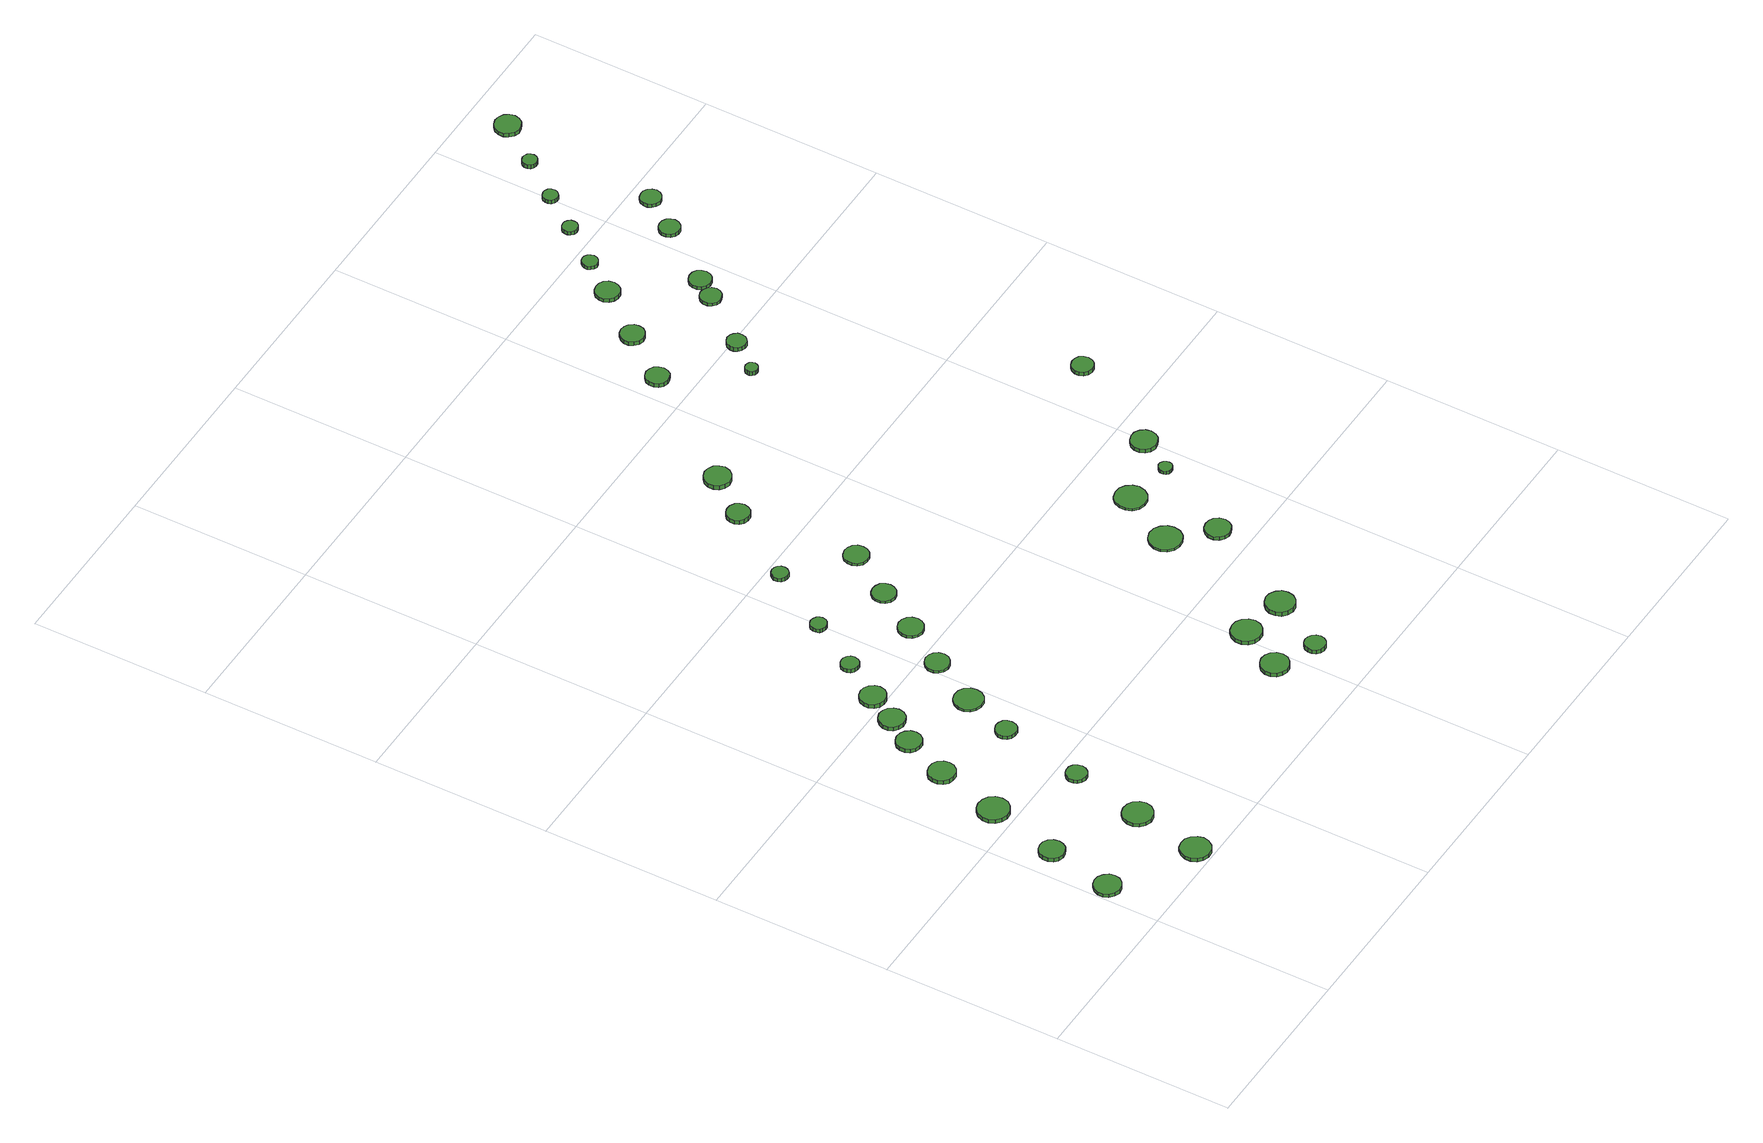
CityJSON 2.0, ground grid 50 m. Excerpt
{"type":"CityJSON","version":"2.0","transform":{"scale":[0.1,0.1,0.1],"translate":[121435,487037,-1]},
"CityObjects":{
"tree1":{"type":"SolitaryVegetationObject","attributes":{"function":"something"},"geometry":[{"type":"MultiSurface","lod":"1","boundaries":[[[0,1,2,3,4,5,6,7,8,9,10,11,12,13,14]],[[15,16,17,18,19,20,21,22,23,24,25,26,27,28,29]],[[0,29,28,1]],[[1,28,27,2]],[[2,27,26,3]],[[3,26,25,4]],[[4,25,24,5]],[[5,24,23,6]],[[6,23,22,7]],[[7,22,21,8]],[[8,21,20,9]],[[9,20,19,10]],[[10,19,18,11]],[[11,18,17,12]],[[12,17,16,13]],[[13,16,15,14]],[[14,15,29,0]]]}]},
"tree2":{"type":"SolitaryVegetationObject","attributes":{"function":"something"},"geometry":[{"type":"MultiSurface","lod":"1","boundaries":[[[30,31,32,33,34,35,36,37,38,39,40,41,42,43,44]],[[45,46,47,48,49,50,51,52,53,54,55,56,57,58,59]],[[30,59,58,31]],[[31,58,57,32]],[[32,57,56,33]],[[33,56,55,34]],[[34,55,54,35]],[[35,54,53,36]],[[36,53,52,37]],[[37,52,51,38]],[[38,51,50,39]],[[39,50,49,40]],[[40,49,48,41]],[[41,48,47,42]],[[42,47,46,43]],[[43,46,45,44]],[[44,45,59,30]]]}]},
"tree3":{"type":"SolitaryVegetationObject","attributes":{"function":"something"},"geometry":[{"type":"MultiSurface","lod":"1","boundaries":[[[60,61,62,63,64,65,66,67,68,69,70,71,72,73,74]],[[75,76,77,78,79,80,81,82,83,84,85,86,87,88,89]],[[60,89,88,61]],[[61,88,87,62]],[[62,87,86,63]],[[63,86,85,64]],[[64,85,84,65]],[[65,84,83,66]],[[66,83,82,67]],[[67,82,81,68]],[[68,81,80,69]],[[69,80,79,70]],[[70,79,78,71]],[[71,78,77,72]],[[72,77,76,73]],[[73,76,75,74]],[[74,75,89,60]]]}]},
"tree4":{"type":"SolitaryVegetationObject","attributes":{"function":"something"},"geometry":[{"type":"MultiSurface","lod":"1","boundaries":[[[90,91,92,93,94,95,96,97,98,99,100,101,102,103,104]],[[105,106,107,108,109,110,111,112,113,114,115,116,117,118,119]],[[90,119,118,91]],[[91,118,117,92]],[[92,117,116,93]],[[93,116,115,94]],[[94,115,114,95]],[[95,114,113,96]],[[96,113,112,97]],[[97,112,111,98]],[[98,111,110,99]],[[99,110,109,100]],[[100,109,108,101]],[[101,108,107,102]],[[102,107,106,103]],[[103,106,105,104]],[[104,105,119,90]]]}]},
"tree5":{"type":"SolitaryVegetationObject","attributes":{"function":"something"},"geometry":[{"type":"MultiSurface","lod":"1","boundaries":[[[120,121,122,123,124,125,126,127,128,129,130,131,132,133,134]],[[135,136,137,138,139,140,141,142,143,144,145,146,147,148,149]],[[120,149,148,121]],[[121,148,147,122]],[[122,147,146,123]],[[123,146,145,124]],[[124,145,144,125]],[[125,144,143,126]],[[126,143,142,127]],[[127,142,141,128]],[[128,141,140,129]],[[129,140,139,130]],[[130,139,138,131]],[[131,138,137,132]],[[132,137,136,133]],[[133,136,135,134]],[[134,135,149,120]]]}]},
"tree6":{"type":"SolitaryVegetationObject","attributes":{"function":"something"},"geometry":[{"type":"MultiSurface","lod":"1","boundaries":[[[150,151,152,153,154,155,156,157,158,159,160,161,162,163,164]],[[165,166,167,168,169,170,171,172,173,174,175,176,177,178,179]],[[150,179,178,151]],[[151,178,177,152]],[[152,177,176,153]],[[153,176,175,154]],[[154,175,174,155]],[[155,174,173,156]],[[156,173,172,157]],[[157,172,171,158]],[[158,171,170,159]],[[159,170,169,160]],[[160,169,168,161]],[[161,168,167,162]],[[162,167,166,163]],[[163,166,165,164]],[[164,165,179,150]]]}]},
"tree7":{"type":"SolitaryVegetationObject","attributes":{"function":"something"},"geometry":[{"type":"MultiSurface","lod":"1","boundaries":[[[180,181,182,183,184,185,186,187,188,189,190,191,192,193,194]],[[195,196,197,198,199,200,201,202,203,204,205,206,207,208,209]],[[180,209,208,181]],[[181,208,207,182]],[[182,207,206,183]],[[183,206,205,184]],[[184,205,204,185]],[[185,204,203,186]],[[186,203,202,187]],[[187,202,201,188]],[[188,201,200,189]],[[189,200,199,190]],[[190,199,198,191]],[[191,198,197,192]],[[192,197,196,193]],[[193,196,195,194]],[[194,195,209,180]]]}]},
"tree8":{"type":"SolitaryVegetationObject","attributes":{"function":"something"},"geometry":[{"type":"MultiSurface","lod":"1","boundaries":[[[210,211,212,213,214,215,216,217,218,219,220,221,222,223,224]],[[225,226,227,228,229,230,231,232,233,234,235,236,237,238,239]],[[210,239,238,211]],[[211,238,237,212]],[[212,237,236,213]],[[213,236,235,214]],[[214,235,234,215]],[[215,234,233,216]],[[216,233,232,217]],[[217,232,231,218]],[[218,231,230,219]],[[219,230,229,220]],[[220,229,228,221]],[[221,228,227,222]],[[222,227,226,223]],[[223,226,225,224]],[[224,225,239,210]]]}]},
"tree9":{"type":"SolitaryVegetationObject","attributes":{"function":"something"},"geometry":[{"type":"MultiSurface","lod":"1","boundaries":[[[240,241,242,243,244,245,246,247,248,249,250,251,252,253,254]],[[255,256,257,258,259,260,261,262,263,264,265,266,267,268,269]],[[240,269,268,241]],[[241,268,267,242]],[[242,267,266,243]],[[243,266,265,244]],[[244,265,264,245]],[[245,264,263,246]],[[246,263,262,247]],[[247,262,261,248]],[[248,261,260,249]],[[249,260,259,250]],[[250,259,258,251]],[[251,258,257,252]],[[252,257,256,253]],[[253,256,255,254]],[[254,255,269,240]]]}]},
"tree10":{"type":"SolitaryVegetationObject","attributes":{"function":"something"},"geometry":[{"type":"MultiSurface","lod":"1","boundaries":[[[270,271,272,273,274,275,276,277,278,279,280,281,282,283,284]],[[285,286,287,288,289,290,291,292,293,294,295,296,297,298,299]],[[270,299,298,271]],[[271,298,297,272]],[[272,297,296,273]],[[273,296,295,274]],[[274,295,294,275]],[[275,294,293,276]],[[276,293,292,277]],[[277,292,291,278]],[[278,291,290,279]],[[279,290,289,280]],[[280,289,288,281]],[[281,288,287,282]],[[282,287,286,283]],[[283,286,285,284]],[[284,285,299,270]]]}]},
"tree11":{"type":"SolitaryVegetationObject","attributes":{"function":"something"},"geometry":[{"type":"MultiSurface","lod":"1","boundaries":[[[300,301,302,303,304,305,306,307,308,309,310,311,312,313,314]],[[315,316,317,318,319,320,321,322,323,324,325,326,327,328,329]],[[300,329,328,301]],[[301,328,327,302]],[[302,327,326,303]],[[303,326,325,304]],[[304,325,324,305]],[[305,324,323,306]],[[306,323,322,307]],[[307,322,321,308]],[[308,321,320,309]],[[309,320,319,310]],[[310,319,318,311]],[[311,318,317,312]],[[312,317,316,313]],[[313,316,315,314]],[[314,315,329,300]]]}]},
"tree12":{"type":"SolitaryVegetationObject","attributes":{"function":"something"},"geometry":[{"type":"MultiSurface","lod":"1","boundaries":[[[330,331,332,333,334,335,336,337,338,339,340,341,342,343,344]],[[345,346,347,348,349,350,351,352,353,354,355,356,357,358,359]],[[330,359,358,331]],[[331,358,357,332]],[[332,357,356,333]],[[333,356,355,334]],[[334,355,354,335]],[[335,354,353,336]],[[336,353,352,337]],[[337,352,351,338]],[[338,351,350,339]],[[339,350,349,340]],[[340,349,348,341]],[[341,348,347,342]],[[342,347,346,343]],[[343,346,345,344]],[[344,345,359,330]]]}]},
"tree13":{"type":"SolitaryVegetationObject","attributes":{"function":"something"},"geometry":[{"type":"MultiSurface","lod":"1","boundaries":[[[360,361,362,363,364,365,366,367,368,369,370,371,372,373,374]],[[375,376,377,378,379,380,381,382,383,384,385,386,387,388,389]],[[360,389,388,361]],[[361,388,387,362]],[[362,387,386,363]],[[363,386,385,364]],[[364,385,384,365]],[[365,384,383,366]],[[366,383,382,367]],[[367,382,381,368]],[[368,381,380,369]],[[369,380,379,370]],[[370,379,378,371]],[[371,378,377,372]],[[372,377,376,373]],[[373,376,375,374]],[[374,375,389,360]]]}]},
"tree14":{"type":"SolitaryVegetationObject","attributes":{"function":"something"},"geometry":[{"type":"MultiSurface","lod":"1","boundaries":[[[390,391,392,393,394,395,396,397,398,399,400,401,402,403,404]],[[405,406,407,408,409,410,411,412,413,414,415,416,417,418,419]],[[390,419,418,391]],[[391,418,417,392]],[[392,417,416,393]],[[393,416,415,394]],[[394,415,414,395]],[[395,414,413,396]],[[396,413,412,397]],[[397,412,411,398]],[[398,411,410,399]],[[399,410,409,400]],[[400,409,408,401]],[[401,408,407,402]],[[402,407,406,403]],[[403,406,405,404]],[[404,405,419,390]]]}]},
"tree15":{"type":"SolitaryVegetationObject","attributes":{"function":"something"},"geometry":[{"type":"MultiSurface","lod":"1","boundaries":[[[420,421,422,423,424,425,426,427,428,429,430,431,432,433,434]],[[435,436,437,438,439,440,441,442,443,444,445,446,447,448,449]],[[420,449,448,421]],[[421,448,447,422]],[[422,447,446,423]],[[423,446,445,424]],[[424,445,444,425]],[[425,444,443,426]],[[426,443,442,427]],[[427,442,441,428]],[[428,441,440,429]],[[429,440,439,430]],[[430,439,438,431]],[[431,438,437,432]],[[432,437,436,433]],[[433,436,435,434]],[[434,435,449,420]]]}]},
"tree16":{"type":"SolitaryVegetationObject","attributes":{"function":"something"},"geometry":[{"type":"MultiSurface","lod":"1","boundaries":[[[450,451,452,453,454,455,456,457,458,459,460,461,462,463,464]],[[465,466,467,468,469,470,471,472,473,474,475,476,477,478,479]],[[450,479,478,451]],[[451,478,477,452]],[[452,477,476,453]],[[453,476,475,454]],[[454,475,474,455]],[[455,474,473,456]],[[456,473,472,457]],[[457,472,471,458]],[[458,471,470,459]],[[459,470,469,460]],[[460,469,468,461]],[[461,468,467,462]],[[462,467,466,463]],[[463,466,465,464]],[[464,465,479,450]]]}]},
"tree17":{"type":"SolitaryVegetationObject","attributes":{"function":"something"},"geometry":[{"type":"MultiSurface","lod":"1","boundaries":[[[480,481,482,483,484,485,486,487,488,489,490,491,492,493,494]],[[495,496,497,498,499,500,501,502,503,504,505,506,507,508,509]],[[480,509,508,481]],[[481,508,507,482]],[[482,507,506,483]],[[483,506,505,484]],[[484,505,504,485]],[[485,504,503,486]],[[486,503,502,487]],[[487,502,501,488]],[[488,501,500,489]],[[489,500,499,490]],[[490,499,498,491]],[[491,498,497,492]],[[492,497,496,493]],[[493,496,495,494]],[[494,495,509,480]]]}]},
"tree18":{"type":"SolitaryVegetationObject","attributes":{"function":"something"},"geometry":[{"type":"MultiSurface","lod":"1","boundaries":[[[510,511,512,513,514,515,516,517,518,519,520,521,522,523,524]],[[525,526,527,528,529,530,531,532,533,534,535,536,537,538,539]],[[510,539,538,511]],[[511,538,537,512]],[[512,537,536,513]],[[513,536,535,514]],[[514,535,534,515]],[[515,534,533,516]],[[516,533,532,517]],[[517,532,531,518]],[[518,531,530,519]],[[519,530,529,520]],[[520,529,528,521]],[[521,528,527,522]],[[522,527,526,523]],[[523,526,525,524]],[[524,525,539,510]]]}]},
"tree19":{"type":"SolitaryVegetationObject","attributes":{"function":"something"},"geometry":[{"type":"MultiSurface","lod":"1","boundaries":[[[540,541,542,543,544,545,546,547,548,549,550,551,552,553,554]],[[555,556,557,558,559,560,561,562,563,564,565,566,567,568,569]],[[540,569,568,541]],[[541,568,567,542]],[[542,567,566,543]],[[543,566,565,544]],[[544,565,564,545]],[[545,564,563,546]],[[546,563,562,547]],[[547,562,561,548]],[[548,561,560,549]],[[549,560,559,550]],[[550,559,558,551]],[[551,558,557,552]],[[552,557,556,553]],[[553,556,555,554]],[[554,555,569,540]]]}]},
"tree20":{"type":"SolitaryVegetationObject","attributes":{"function":"something"},"geometry":[{"type":"MultiSurface","lod":"1","boundaries":[[[570,571,572,573,574,575,576,577,578,579,580,581,582,583,584]],[[585,586,587,588,589,590,591,592,593,594,595,596,597,598,599]],[[570,599,598,571]],[[571,598,597,572]],[[572,597,596,573]],[[573,596,595,574]],[[574,595,594,575]],[[575,594,593,576]],[[576,593,592,577]],[[577,592,591,578]],[[578,591,590,579]],[[579,590,589,580]],[[580,589,588,581]],[[581,588,587,582]],[[582,587,586,583]],[[583,586,585,584]],[[584,585,599,570]]]}]},
"tree21":{"type":"SolitaryVegetationObject","attributes":{"function":"something"},"geometry":[{"type":"MultiSurface","lod":"1","boundaries":[[[600,601,602,603,604,605,606,607,608,609,610,611,612,613,614]],[[615,616,617,618,619,620,621,622,623,624,625,626,627,628,629]],[[600,629,628,601]],[[601,628,627,602]],[[602,627,626,603]],[[603,626,625,604]],[[604,625,624,605]],[[605,624,623,606]],[[606,623,622,607]],[[607,622,621,608]],[[608,621,620,609]],[[609,620,619,610]],[[610,619,618,611]],[[611,618,617,612]],[[612,617,616,613]],[[613,616,615,614]],[[614,615,629,600]]]}]},
"tree22":{"type":"SolitaryVegetationObject","attributes":{"function":"something"},"geometry":[{"type":"MultiSurface","lod":"1","boundaries":[[[630,631,632,633,634,635,636,637,638,639,640,641,642,643,644]],[[645,646,647,648,649,650,651,652,653,654,655,656,657,658,659]],[[630,659,658,631]],[[631,658,657,632]],[[632,657,656,633]],[[633,656,655,634]],[[634,655,654,635]],[[635,654,653,636]],[[636,653,652,637]],[[637,652,651,638]],[[638,651,650,639]],[[639,650,649,640]],[[640,649,648,641]],[[641,648,647,642]],[[642,647,646,643]],[[643,646,645,644]],[[644,645,659,630]]]}]},
"tree23":{"type":"SolitaryVegetationObject","attributes":{"function":"something"},"geometry":[{"type":"MultiSurface","lod":"1","boundaries":[[[660,661,662,663,664,665,666,667,668,669,670,671,672,673,674]],[[675,676,677,678,679,680,681,682,683,684,685,686,687,688,689]],[[660,689,688,661]],[[661,688,687,662]],[[662,687,686,663]],[[663,686,685,664]],[[664,685,684,665]],[[665,684,683,666]],[[666,683,682,667]],[[667,682,681,668]],[[668,681,680,669]],[[669,680,679,670]],[[670,679,678,671]],[[671,678,677,672]],[[672,677,676,673]],[[673,676,675,674]],[[674,675,689,660]]]}]},
"tree24":{"type":"SolitaryVegetationObject","attributes":{"function":"something"},"geometry":[{"type":"MultiSurface","lod":"1","boundaries":[[[690,691,692,693,694,695,696,697,698,699,700,701,702,703,704]],[[705,706,707,708,709,710,711,712,713,714,715,716,717,718,719]],[[690,719,718,691]],[[691,718,717,692]],[[692,717,716,693]],[[693,716,715,694]],[[694,715,714,695]],[[695,714,713,696]],[[696,713,712,697]],[[697,712,711,698]],[[698,711,710,699]],[[699,710,709,700]],[[700,709,708,701]],[[701,708,707,702]],[[702,707,706,703]],[[703,706,705,704]],[[704,705,719,690]]]}]},
"tree25":{"type":"SolitaryVegetationObject","attributes":{"function":"something"},"geometry":[{"type":"MultiSurface","lod":"1","boundaries":[[[720,721,722,723,724,725,726,727,728,729,730,731,732,733,734]],[[735,736,737,738,739,740,741,742,743,744,745,746,747,748,749]],[[720,749,748,721]],[[721,748,747,722]],[[722,747,746,723]],[[723,746,745,724]],[[724,745,744,725]],[[725,744,743,726]],[[726,743,742,727]],[[727,742,741,728]],[[728,741,740,729]],[[729,740,739,730]],[[730,739,738,731]],[[731,738,737,732]],[[732,737,736,733]],[[733,736,735,734]],[[734,735,749,720]]]}]},
"tree26":{"type":"SolitaryVegetationObject","attributes":{"function":"something"},"geometry":[{"type":"MultiSurface","lod":"1","boundaries":[[[750,751,752,753,754,755,756,757,758,759,760,761,762,763,764]],[[765,766,767,768,769,770,771,772,773,774,775,776,777,778,779]],[[750,779,778,751]],[[751,778,777,752]],[[752,777,776,753]],[[753,776,775,754]],[[754,775,774,755]],[[755,774,773,756]],[[756,773,772,757]],[[757,772,771,758]],[[758,771,770,759]],[[759,770,769,760]],[[760,769,768,761]],[[761,768,767,762]],[[762,767,766,763]],[[763,766,765,764]],[[764,765,779,750]]]}]},
"tree27":{"type":"SolitaryVegetationObject","attributes":{"function":"something"},"geometry":[{"type":"MultiSurface","lod":"1","boundaries":[[[780,781,782,783,784,785,786,787,788,789,790,791,792,793,794]],[[795,796,797,798,799,800,801,802,803,804,805,806,807,808,809]],[[780,809,808,781]],[[781,808,807,782]],[[782,807,806,783]],[[783,806,805,784]],[[784,805,804,785]],[[785,804,803,786]],[[786,803,802,787]],[[787,802,801,788]],[[788,801,800,789]],[[789,800,799,790]],[[790,799,798,791]],[[791,798,797,792]],[[792,797,796,793]],[[793,796,795,794]],[[794,795,809,780]]]}]},
"tree28":{"type":"SolitaryVegetationObject","attributes":{"function":"something"},"geometry":[{"type":"MultiSurface","lod":"1","boundaries":[[[810,811,812,813,814,815,816,817,818,819,820,821,822,823,824]],[[825,826,827,828,829,830,831,832,833,834,835,836,837,838,839]],[[810,839,838,811]],[[811,838,837,812]],[[812,837,836,813]],[[813,836,835,814]],[[814,835,834,815]],[[815,834,833,816]],[[816,833,832,817]],[[817,832,831,818]],[[818,831,830,819]],[[819,830,829,820]],[[820,829,828,821]],[[821,828,827,822]],[[822,827,826,823]],[[823,826,825,824]],[[824,825,839,810]]]}]},
"tree29":{"type":"SolitaryVegetationObject","attributes":{"function":"something"},"geometry":[{"type":"MultiSurface","lod":"1","boundaries":[[[840,841,842,843,844,845,846,847,848,849,850,851,852,853,854]],[[855,856,857,858,859,860,861,862,863,864,865,866,867,868,869]],[[840,869,868,841]],[[841,868,867,842]],[[842,867,866,843]],[[843,866,865,844]],[[844,865,864,845]],[[845,864,863,846]],[[846,863,862,847]],[[847,862,861,848]],[[848,861,860,849]],[[849,860,859,850]],[[850,859,858,851]],[[851,858,857,852]],[[852,857,856,853]],[[853,856,855,854]],[[854,855,869,840]]]}]},
"tree30":{"type":"SolitaryVegetationObject","attributes":{"function":"something"},"geometry":[{"type":"MultiSurface","lod":"1","boundaries":[[[870,871,872,873,874,875,876,877,878,879,880,881,882,883,884]],[[885,886,887,888,889,890,891,892,893,894,895,896,897,898,899]],[[870,899,898,871]],[[871,898,897,872]],[[872,897,896,873]],[[873,896,895,874]],[[874,895,894,875]],[[875,894,893,876]],[[876,893,892,877]],[[877,892,891,878]],[[878,891,890,879]],[[879,890,889,880]],[[880,889,888,881]],[[881,888,887,882]],[[882,887,886,883]],[[883,886,885,884]],[[884,885,899,870]]]}]},
"tree31":{"type":"SolitaryVegetationObject","attributes":{"function":"something"},"geometry":[{"type":"MultiSurface","lod":"1","boundaries":[[[900,901,902,903,904,905,906,907,908,909,910,911,912,913,914]],[[915,916,917,918,919,920,921,922,923,924,925,926,927,928,929]],[[900,929,928,901]],[[901,928,927,902]],[[902,927,926,903]],[[903,926,925,904]],[[904,925,924,905]],[[905,924,923,906]],[[906,923,922,907]],[[907,922,921,908]],[[908,921,920,909]],[[909,920,919,910]],[[910,919,918,911]],[[911,918,917,912]],[[912,917,916,913]],[[913,916,915,914]],[[914,915,929,900]]]}]},
"tree32":{"type":"SolitaryVegetationObject","attributes":{"function":"something"},"geometry":[{"type":"MultiSurface","lod":"1","boundaries":[[[930,931,932,933,934,935,936,937,938,939,940,941,942,943,944]],[[945,946,947,948,949,950,951,952,953,954,955,956,957,958,959]],[[930,959,958,931]],[[931,958,957,932]],[[932,957,956,933]],[[933,956,955,934]],[[934,955,954,935]],[[935,954,953,936]],[[936,953,952,937]],[[937,952,951,938]],[[938,951,950,939]],[[939,950,949,940]],[[940,949,948,941]],[[941,948,947,942]],[[942,947,946,943]],[[943,946,945,944]],[[944,945,959,930]]]}]},
"tree33":{"type":"SolitaryVegetationObject","attributes":{"function":"something"},"geometry":[{"type":"MultiSurface","lod":"1","boundaries":[[[960,961,962,963,964,965,966,967,968,969,970,971,972,973,974]],[[975,976,977,978,979,980,981,982,983,984,985,986,987,988,989]],[[960,989,988,961]],[[961,988,987,962]],[[962,987,986,963]],[[963,986,985,964]],[[964,985,984,965]],[[965,984,983,966]],[[966,983,982,967]],[[967,982,981,968]],[[968,981,980,969]],[[969,980,979,970]],[[970,979,978,971]],[[971,978,977,972]],[[972,977,976,973]],[[973,976,975,974]],[[974,975,989,960]]]}]},
"tree34":{"type":"SolitaryVegetationObject","attributes":{"function":"something"},"geometry":[{"type":"MultiSurface","lod":"1","boundaries":[[[990,991,992,993,994,995,996,997,998,999,1000,1001,1002,1003,1004]],[[1005,1006,1007,1008,1009,1010,1011,1012,1013,1014,1015,1016,1017,1018,1019]],[[990,1019,1018,991]],[[991,1018,1017,992]],[[992,1017,1016,993]],[[993,1016,1015,994]],[[994,1015,1014,995]],[[995,1014,1013,996]],[[996,1013,1012,997]],[[997,1012,1011,998]],[[998,1011,1010,999]],[[999,1010,1009,1000]],[[1000,1009,1008,1001]],[[1001,1008,1007,1002]],[[1002,1007,1006,1003]],[[1003,1006,1005,1004]],[[1004,1005,1019,990]]]}]},
"tree35":{"type":"SolitaryVegetationObject","attributes":{"function":"something"},"geometry":[{"type":"MultiSurface","lod":"1","boundaries":[[[1020,1021,1022,1023,1024,1025,1026,1027,1028,1029,1030,1031,1032,1033,1034]],[[1035,1036,1037,1038,1039,1040,1041,1042,1043,1044,1045,1046,1047,1048,1049]],[[1020,1049,1048,1021]],[[1021,1048,1047,1022]],[[1022,1047,1046,1023]],[[1023,1046,1045,1024]],[[1024,1045,1044,1025]],[[1025,1044,1043,1026]],[[1026,1043,1042,1027]],[[1027,1042,1041,1028]],[[1028,1041,1040,1029]],[[1029,1040,1039,1030]],[[1030,1039,1038,1031]],[[1031,1038,1037,1032]],[[1032,1037,1036,1033]],[[1033,1036,1035,1034]],[[1034,1035,1049,1020]]]}]},
"tree36":{"type":"SolitaryVegetationObject","attributes":{"function":"something"},"geometry":[{"type":"MultiSurface","lod":"1","boundaries":[[[1050,1051,1052,1053,1054,1055,1056,1057,1058,1059,1060,1061,1062,1063,1064]],[[1065,1066,1067,1068,1069,1070,1071,1072,1073,1074,1075,1076,1077,1078,1079]],[[1050,1079,1078,1051]],[[1051,1078,1077,1052]],[[1052,1077,1076,1053]],[[1053,1076,1075,1054]],[[1054,1075,1074,1055]],[[1055,1074,1073,1056]],[[1056,1073,1072,1057]],[[1057,1072,1071,1058]],[[1058,1071,1070,1059]],[[1059,1070,1069,1060]],[[1060,1069,1068,1061]],[[1061,1068,1067,1062]],[[1062,1067,1066,1063]],[[1063,1066,1065,1064]],[[1064,1065,1079,1050]]]}]},
"tree37":{"type":"SolitaryVegetationObject","attributes":{"function":"something"},"geometry":[{"type":"MultiSurface","lod":"1","boundaries":[[[1080,1081,1082,1083,1084,1085,1086,1087,1088,1089,1090,1091,1092,1093,1094]],[[1095,1096,1097,1098,1099,1100,1101,1102,1103,1104,1105,1106,1107,1108,1109]],[[1080,1109,1108,1081]],[[1081,1108,1107,1082]],[[1082,1107,1106,1083]],[[1083,1106,1105,1084]],[[1084,1105,1104,1085]],[[1085,1104,1103,1086]],[[1086,1103,1102,1087]],[[1087,1102,1101,1088]],[[1088,1101,1100,1089]],[[1089,1100,1099,1090]],[[1090,1099,1098,1091]],[[1091,1098,1097,1092]],[[1092,1097,1096,1093]],[[1093,1096,1095,1094]],[[1094,1095,1109,1080]]]}]},
"tree38":{"type":"SolitaryVegetationObject","attributes":{"function":"something"},"geometry":[{"type":"MultiSurface","lod":"1","boundaries":[[[1110,1111,1112,1113,1114,1115,1116,1117,1118,1119,1120,1121,1122,1123,1124]],[[1125,1126,1127,1128,1129,1130,1131,1132,1133,1134,1135,1136,1137,1138,1139]],[[1110,1139,1138,1111]],[[1111,1138,1137,1112]],[[1112,1137,1136,1113]],[[1113,1136,1135,1114]],[[1114,1135,1134,1115]],[[1115,1134,1133,1116]],[[1116,1133,1132,1117]],[[1117,1132,1131,1118]],[[1118,1131,1130,1119]],[[1119,1130,1129,1120]],[[1120,1129,1128,1121]],[[1121,1128,1127,1122]],[[1122,1127,1126,1123]],[[1123,1126,1125,1124]],[[1124,1125,1139,1110]]]}]},
"tree39":{"type":"SolitaryVegetationObject","attributes":{"function":"something"},"geometry":[{"type":"MultiSurface","lod":"1","boundaries":[[[1140,1141,1142,1143,1144,1145,1146,1147,1148,1149,1150,1151,1152,1153,1154]],[[1155,1156,1157,1158,1159,1160,1161,1162,1163,1164,1165,1166,1167,1168,1169]],[[1140,1169,1168,1141]],[[1141,1168,1167,1142]],[[1142,1167,1166,1143]],[[1143,1166,1165,1144]],[[1144,1165,1164,1145]],[[1145,1164,1163,1146]],[[1146,1163,1162,1147]],[[1147,1162,1161,1148]],[[1148,1161,1160,1149]],[[1149,1160,1159,1150]],[[1150,1159,1158,1151]],[[1151,1158,1157,1152]],[[1152,1157,1156,1153]],[[1153,1156,1155,1154]],[[1154,1155,1169,1140]]]}]},
"tree40":{"type":"SolitaryVegetationObject","attributes":{"function":"something"},"geometry":[{"type":"MultiSurface","lod":"1","boundaries":[[[1170,1171,1172,1173,1174,1175,1176,1177,1178,1179,1180,1181,1182,1183,1184]],[[1185,1186,1187,1188,1189,1190,1191,1192,1193,1194,1195,1196,1197,1198,1199]],[[1170,1199,1198,1171]],[[1171,1198,1197,1172]],[[1172,1197,1196,1173]],[[1173,1196,1195,1174]],[[1174,1195,1194,1175]],[[1175,1194,1193,1176]],[[1176,1193,1192,1177]],[[1177,1192,1191,1178]],[[1178,1191,1190,1179]],[[1179,1190,1189,1180]],[[1180,1189,1188,1181]],[[1181,1188,1187,1182]],[[1182,1187,1186,1183]],[[1183,1186,1185,1184]],[[1184,1185,1199,1170]]]}]},
"tree41":{"type":"SolitaryVegetationObject","attributes":{"function":"something"},"geometry":[{"type":"MultiSurface","lod":"1","boundaries":[[[1200,1201,1202,1203,1204,1205,1206,1207,1208,1209,1210,1211,1212,1213,1214]],[[1215,1216,1217,1218,1219,1220,1221,1222,1223,1224,1225,1226,1227,1228,1229]],[[1200,1229,1228,1201]],[[1201,1228,1227,1202]],[[1202,1227,1226,1203]],[[1203,1226,1225,1204]],[[1204,1225,1224,1205]],[[1205,1224,1223,1206]],[[1206,1223,1222,1207]],[[1207,1222,1221,1208]],[[1208,1221,1220,1209]],[[1209,1220,1219,1210]],[[1210,1219,1218,1211]],[[1211,1218,1217,1212]],[[1212,1217,1216,1213]],[[1213,1216,1215,1214]],[[1214,1215,1229,1200]]]}]},
"tree42":{"type":"SolitaryVegetationObject","attributes":{"function":"something"},"geometry":[{"type":"MultiSurface","lod":"1","boundaries":[[[1230,1231,1232,1233,1234,1235,1236,1237,1238,1239,1240,1241,1242,1243,1244]],[[1245,1246,1247,1248,1249,1250,1251,1252,1253,1254,1255,1256,1257,1258,1259]],[[1230,1259,1258,1231]],[[1231,1258,1257,1232]],[[1232,1257,1256,1233]],[[1233,1256,1255,1234]],[[1234,1255,1254,1235]],[[1235,1254,1253,1236]],[[1236,1253,1252,1237]],[[1237,1252,1251,1238]],[[1238,1251,1250,1239]],[[1239,1250,1249,1240]],[[1240,1249,1248,1241]],[[1241,1248,1247,1242]],[[1242,1247,1246,1243]],[[1243,1246,1245,1244]],[[1244,1245,1259,1230]]]}]},
"tree43":{"type":"SolitaryVegetationObject","attributes":{"function":"something"},"geometry":[{"type":"MultiSurface","lod":"1","boundaries":[[[1260,1261,1262,1263,1264,1265,1266,1267,1268,1269,1270,1271,1272,1273,1274]],[[1275,1276,1277,1278,1279,1280,1281,1282,1283,1284,1285,1286,1287,1288,1289]],[[1260,1289,1288,1261]],[[1261,1288,1287,1262]],[[1262,1287,1286,1263]],[[1263,1286,1285,1264]],[[1264,1285,1284,1265]],[[1265,1284,1283,1266]],[[1266,1283,1282,1267]],[[1267,1282,1281,1268]],[[1268,1281,1280,1269]],[[1269,1280,1279,1270]],[[1270,1279,1278,1271]],[[1271,1278,1277,1272]],[[1272,1277,1276,1273]],[[1273,1276,1275,1274]],[[1274,1275,1289,1260]]]}]},
"tree44":{"type":"SolitaryVegetationObject","attributes":{"function":"something"},"geometry":[{"type":"MultiSurface","lod":"1","boundaries":[[[1290,1291,1292,1293,1294,1295,1296,1297,1298,1299,1300,1301,1302,1303,1304]],[[1305,1306,1307,1308,1309,1310,1311,1312,1313,1314,1315,1316,1317,1318,1319]],[[1290,1319,1318,1291]],[[1291,1318,1317,1292]],[[1292,1317,1316,1293]],[[1293,1316,1315,1294]],[[1294,1315,1314,1295]],[[1295,1314,1313,1296]],[[1296,1313,1312,1297]],[[1297,1312,1311,1298]],[[1298,1311,1310,1299]],[[1299,1310,1309,1300]],[[1300,1309,1308,1301]],[[1301,1308,1307,1302]],[[1302,1307,1306,1303]],[[1303,1306,1305,1304]],[[1304,1305,1319,1290]]]}]},
"tree45":{"type":"SolitaryVegetationObject","attributes":{"function":"something"},"geometry":[{"type":"MultiSurface","lod":"1","boundaries":[[[1320,1321,1322,1323,1324,1325,1326,1327,1328,1329,1330,1331,1332,1333,1334]],[[1335,1336,1337,1338,1339,1340,1341,1342,1343,1344,1345,1346,1347,1348,1349]],[[1320,1349,1348,1321]],[[1321,1348,1347,1322]],[[1322,1347,1346,1323]],[[1323,1346,1345,1324]],[[1324,1345,1344,1325]],[[1325,1344,1343,1326]],[[1326,1343,1342,1327]],[[1327,1342,1341,1328]],[[1328,1341,1340,1329]],[[1329,1340,1339,1330]],[[1330,1339,1338,1331]],[[1331,1338,1337,1332]],[[1332,1337,1336,1333]],[[1333,1336,1335,1334]],[[1334,1335,1349,1320]]]}]}
},
"vertices":[
[81,172,17],[78,187,17],[68,199,17],[55,207,17],[40,209,17],[25,204,17],[13,193,17],[7,179,17],[7,164,17],[13,150,17],[25,139,17],[40,134,17],[55,136,17],[68,144,17],[78,156,17],[78,156,6],[68,144,6],[55,136,6],[40,134,6],[25,139,6],[13,150,6],[7,164,6],[7,179,6],[13,193,6],[25,204,6],[40,209,6],[55,207,6],[68,199,6],[78,187,6],[81,172,6],
[117,357,18],[114,371,18],[106,383,18],[93,391,18],[79,392,18],[65,388,18],[54,378,18],[48,364,18],[48,350,18],[54,336,18],[65,327,18],[79,322,18],[93,324,18],[106,331,18],[114,343,18],[114,343,6],[106,331,6],[93,324,6],[79,322,6],[65,327,6],[54,336,6],[48,350,6],[48,364,6],[54,378,6],[65,388,6],[79,392,6],[93,391,6],[106,383,6],[114,371,6],[117,357,6],
[314,48,17],[310,64,17],[300,78,17],[285,87,17],[268,89,17],[251,84,17],[239,72,17],[232,56,17],[232,39,17],[239,23,17],[251,12,17],[268,6,17],[285,8,17],[300,17,17],[310,31,17],[310,31,6],[300,17,6],[285,8,6],[268,6,6],[251,12,6],[239,23,6],[232,39,6],[232,56,6],[239,72,6],[251,84,6],[268,89,6],[285,87,6],[300,78,6],[310,64,6],[314,48,6],
[175,558,23],[172,576,23],[161,590,23],[145,599,23],[127,601,23],[110,596,23],[97,584,23],[90,567,23],[90,549,23],[97,533,23],[110,521,23],[127,515,23],[145,517,23],[161,526,23],[172,540,23],[172,540,10],[161,526,10],[145,517,10],[127,515,10],[110,521,10],[97,533,10],[90,549,10],[90,567,10],[97,584,10],[110,596,10],[127,601,10],[145,599,10],[161,590,10],[172,576,10],[175,558,10],
[351,239,16],[347,256,16],[337,270,16],[322,278,16],[305,280,16],[288,275,16],[275,263,16],[268,247,16],[268,230,16],[275,214,16],[288,203,16],[305,197,16],[322,199,16],[337,208,16],[347,222,16],[347,222,6],[337,208,6],[322,199,6],[305,197,6],[288,203,6],[275,214,6],[268,230,6],[268,247,6],[275,263,6],[288,275,6],[305,280,6],[322,278,6],[337,270,6],[347,256,6],[351,239,6],
[221,740,22],[218,755,22],[209,768,22],[196,775,22],[180,777,22],[166,772,22],[154,762,22],[148,748,22],[148,733,22],[154,719,22],[166,708,22],[180,704,22],[196,705,22],[209,713,22],[218,725,22],[218,725,9],[209,713,9],[196,705,9],[180,704,9],[166,708,9],[154,719,9],[148,733,9],[148,748,9],[154,762,9],[166,772,9],[180,777,9],[196,775,9],[209,768,9],[218,755,9],[221,740,9],
[385,446,17],[382,458,17],[375,468,17],[365,474,17],[353,475,17],[342,471,17],[333,463,17],[328,452,17],[328,440,17],[333,430,17],[342,422,17],[353,418,17],[365,419,17],[375,425,17],[382,435,17],[382,435,6],[375,425,6],[365,419,6],[353,418,6],[342,422,6],[333,430,6],[328,440,6],[328,452,6],[333,463,6],[342,471,6],[353,475,6],[365,474,6],[375,468,6],[382,458,6],[385,446,6],
[278,871,18],[275,885,18],[266,897,18],[254,904,18],[239,906,18],[226,901,18],[215,892,18],[209,878,18],[209,864,18],[215,851,18],[226,841,18],[239,837,18],[254,838,18],[266,845,18],[275,857,18],[275,857,6],[266,845,6],[254,838,6],[239,837,6],[226,841,6],[215,851,6],[209,864,6],[209,878,6],[215,892,6],[226,901,6],[239,906,6],[254,904,6],[266,897,6],[275,885,6],[278,871,6],
[328,950,18],[325,964,18],[316,977,18],[303,984,18],[288,986,18],[274,981,18],[263,971,18],[257,957,18],[257,942,18],[263,929,18],[274,919,18],[288,914,18],[303,916,18],[316,923,18],[325,935,18],[325,935,6],[316,923,6],[303,916,6],[288,914,6],[274,919,6],[263,929,6],[257,942,6],[257,957,6],[263,971,6],[274,981,6],[288,986,6],[303,984,6],[316,977,6],[325,964,6],[328,950,6],
[435,682,16],[433,694,16],[426,704,16],[415,710,16],[403,711,16],[391,707,16],[382,699,16],[377,688,16],[377,676,16],[382,665,16],[391,657,16],[403,653,16],[415,654,16],[426,660,16],[433,670,16],[433,670,6],[426,660,6],[415,654,6],[403,653,6],[391,657,6],[382,665,6],[377,676,6],[377,688,6],[382,699,6],[391,707,6],[403,711,6],[415,710,6],[426,704,6],[433,694,6],[435,682,6],
[374,1033,19],[371,1047,19],[362,1059,19],[349,1067,19],[334,1068,19],[320,1064,19],[309,1054,19],[303,1040,19],[303,1026,19],[309,1012,19],[320,1002,19],[334,997,19],[349,999,19],[362,1006,19],[371,1018,19],[371,1018,6],[362,1006,6],[349,999,6],[334,997,6],[320,1002,6],[309,1012,6],[303,1026,6],[303,1040,6],[309,1054,6],[320,1064,6],[334,1068,6],[349,1067,6],[362,1059,6],[371,1047,6],[374,1033,6],
[493,820,14],[490,836,14],[480,850,14],[466,858,14],[449,860,14],[433,855,14],[421,843,14],[414,828,14],[414,811,14],[421,796,14],[433,785,14],[449,780,14],[466,781,14],[480,790,14],[490,803,14],[490,803,6],[480,790,6],[466,781,6],[449,780,6],[433,785,6],[421,796,6],[414,811,6],[414,828,6],[421,843,6],[433,855,6],[449,860,6],[466,858,6],[480,850,6],[490,836,6],[493,820,6],
[436,1144,18],[434,1154,18],[428,1162,18],[419,1167,18],[409,1168,18],[399,1165,18],[391,1158,18],[387,1149,18],[387,1139,18],[391,1129,18],[399,1122,18],[409,1119,18],[419,1120,18],[428,1125,18],[434,1134,18],[434,1134,6],[428,1125,6],[419,1120,6],[409,1119,6],[399,1122,6],[391,1129,6],[387,1139,6],[387,1149,6],[391,1158,6],[399,1165,6],[409,1168,6],[419,1167,6],[428,1162,6],[434,1154,6],[436,1144,6],
[564,957,14],[561,971,14],[553,982,14],[541,989,14],[527,991,14],[513,986,14],[503,977,14],[497,964,14],[497,950,14],[503,937,14],[513,928,14],[527,923,14],[541,925,14],[553,932,14],[561,943,14],[561,943,6],[553,932,6],[541,925,6],[527,923,6],[513,928,6],[503,937,6],[497,950,6],[497,964,6],[503,977,6],[513,986,6],[527,991,6],[541,989,6],[553,982,6],[561,971,6],[564,957,6],
[519,1286,18],[517,1295,18],[512,1302,18],[503,1307,18],[494,1308,18],[485,1305,18],[478,1299,18],[475,1290,18],[475,1281,18],[478,1272,18],[485,1266,18],[494,1263,18],[503,1264,18],[512,1269,18],[517,1276,18],[517,1276,6],[512,1269,6],[503,1264,6],[494,1263,6],[485,1266,6],[478,1272,6],[475,1281,6],[475,1290,6],[478,1299,6],[485,1305,6],[494,1308,6],[503,1307,6],[512,1302,6],[517,1295,6],[519,1286,6],
[642,1080,14],[639,1094,14],[631,1106,14],[618,1113,14],[604,1115,14],[590,1110,14],[579,1101,14],[573,1087,14],[573,1073,14],[579,1060,14],[590,1050,14],[604,1045,14],[618,1047,14],[631,1054,14],[639,1066,14],[639,1066,6],[631,1054,6],[618,1047,6],[604,1045,6],[590,1050,6],[579,1060,6],[573,1073,6],[573,1087,6],[579,1101,6],[590,1110,6],[604,1115,6],[618,1113,6],[631,1106,6],[639,1094,6],[642,1080,6],
[987,212,26],[984,228,26],[974,241,26],[960,249,26],[944,251,26],[929,246,26],[917,235,26],[910,220,26],[910,204,26],[917,189,26],[929,179,26],[944,174,26],[960,175,26],[974,183,26],[984,196,26],[984,196,14],[974,183,14],[960,175,14],[944,174,14],[929,179,14],[917,189,14],[910,204,14],[910,220,14],[917,235,14],[929,246,14],[944,251,14],[960,249,14],[974,241,14],[984,228,14],[987,212,14],
[714,1202,14],[711,1215,14],[703,1227,14],[691,1233,14],[678,1235,14],[665,1231,14],[654,1221,14],[649,1209,14],[649,1195,14],[654,1183,14],[665,1173,14],[678,1169,14],[691,1170,14],[703,1177,14],[711,1189,14],[711,1189,6],[703,1177,6],[691,1170,6],[678,1169,6],[665,1173,6],[654,1183,6],[649,1195,6],[649,1209,6],[654,1221,6],[665,1231,6],[678,1235,6],[691,1233,6],[703,1227,6],[711,1215,6],[714,1202,6],
[630,1464,18],[628,1473,18],[623,1481,18],[615,1486,18],[605,1487,18],[596,1484,18],[589,1478,18],[585,1469,18],[585,1459,18],[589,1450,18],[596,1444,18],[605,1441,18],[615,1442,18],[623,1447,18],[628,1455,18],[628,1455,6],[623,1447,6],[615,1442,6],[605,1441,6],[596,1444,6],[589,1450,6],[585,1459,6],[585,1469,6],[589,1478,6],[596,1484,6],[605,1487,6],[615,1486,6],[623,1481,6],[628,1473,6],[630,1464,6],
[1093,162,26],[1090,174,26],[1083,183,26],[1073,189,26],[1061,191,26],[1050,187,26],[1041,179,26],[1037,168,26],[1037,156,26],[1041,146,26],[1050,138,26],[1061,134,26],[1073,135,26],[1083,141,26],[1090,151,26],[1090,151,13],[1083,141,13],[1073,135,13],[1061,134,13],[1050,138,13],[1041,146,13],[1037,156,13],[1037,168,13],[1041,179,13],[1050,187,13],[1061,191,13],[1073,189,13],[1083,183,13],[1090,174,13],[1093,162,13],
[1064,338,19],[1060,355,19],[1050,369,19],[1035,378,19],[1018,380,19],[1001,375,19],[988,363,19],[981,347,19],[981,330,19],[988,314,19],[1001,302,19],[1018,297,19],[1035,299,19],[1050,307,19],[1060,321,19],[1060,321,7],[1050,307,7],[1035,299,7],[1018,297,7],[1001,302,7],[988,314,7],[981,330,7],[981,347,7],[988,363,7],[1001,375,7],[1018,380,7],[1035,378,7],[1050,369,7],[1060,355,7],[1064,338,7],
[799,1333,14],[797,1347,14],[788,1358,14],[776,1365,14],[762,1367,14],[748,1362,14],[737,1353,14],[732,1340,14],[732,1326,14],[737,1313,14],[748,1303,14],[762,1299,14],[776,1300,14],[788,1307,14],[797,1319,14],[797,1319,6],[788,1307,6],[776,1300,6],[762,1299,6],[748,1303,6],[737,1313,6],[732,1326,6],[732,1340,6],[737,1353,6],[748,1362,6],[762,1367,6],[776,1365,6],[788,1358,6],[797,1347,6],[799,1333,6],
[774,1666,20],[771,1679,20],[764,1689,20],[752,1696,20],[739,1697,20],[726,1693,20],[716,1684,20],[711,1672,20],[711,1659,20],[716,1647,20],[726,1638,20],[739,1634,20],[752,1635,20],[764,1642,20],[771,1653,20],[771,1653,7],[764,1642,7],[752,1635,7],[739,1634,7],[726,1638,7],[716,1647,7],[711,1659,7],[711,1672,7],[716,1684,7],[726,1693,7],[739,1697,7],[752,1696,7],[764,1689,7],[771,1679,7],[774,1666,7],
[1194,318,20],[1191,334,20],[1181,347,20],[1166,356,20],[1150,358,20],[1134,352,20],[1121,341,20],[1115,326,20],[1115,309,20],[1121,294,20],[1134,283,20],[1150,277,20],[1166,279,20],[1181,288,20],[1191,301,20],[1191,301,7],[1181,288,7],[1166,279,7],[1150,277,7],[1134,283,7],[1121,294,7],[1115,309,7],[1115,326,7],[1121,341,7],[1134,352,7],[1150,358,7],[1166,356,7],[1181,347,7],[1191,334,7],[1194,318,7],
[863,1775,25],[859,1790,25],[850,1803,25],[837,1810,25],[822,1812,25],[807,1807,25],[795,1797,25],[789,1783,25],[789,1767,25],[795,1753,25],[807,1743,25],[822,1738,25],[837,1740,25],[850,1748,25],[859,1760,25],[859,1760,12],[850,1748,12],[837,1740,12],[822,1738,12],[807,1743,12],[795,1753,12],[789,1767,12],[789,1783,12],[795,1797,12],[807,1807,12],[822,1812,12],[837,1810,12],[850,1803,12],[859,1790,12],[863,1775,12],
[1260,690,13],[1256,708,13],[1245,723,13],[1229,733,13],[1210,735,13],[1192,729,13],[1179,716,13],[1171,699,13],[1171,680,13],[1179,663,13],[1192,651,13],[1210,645,13],[1229,647,13],[1245,656,13],[1256,671,13],[1256,671,6],[1245,656,6],[1229,647,6],[1210,645,6],[1192,651,6],[1179,663,6],[1171,680,6],[1171,699,6],[1179,716,6],[1192,729,6],[1210,735,6],[1229,733,6],[1245,723,6],[1256,708,6],[1260,690,6],
[1346,592,17],[1343,607,17],[1334,619,17],[1321,626,17],[1307,627,17],[1293,623,17],[1282,613,17],[1276,600,17],[1276,585,17],[1282,572,17],[1293,562,17],[1307,557,17],[1321,559,17],[1334,566,17],[1343,578,17],[1343,578,6],[1334,566,6],[1321,559,6],[1307,557,6],[1293,562,6],[1282,572,6],[1276,585,6],[1276,600,6],[1282,613,6],[1293,623,6],[1307,627,6],[1321,626,6],[1334,619,6],[1343,607,6],[1346,592,6],
[1343,842,13],[1339,859,13],[1328,874,13],[1313,883,13],[1295,885,13],[1277,879,13],[1264,867,13],[1257,851,13],[1257,833,13],[1264,816,13],[1277,804,13],[1295,798,13],[1313,800,13],[1328,809,13],[1339,824,13],[1339,824,6],[1328,809,6],[1313,800,6],[1295,798,6],[1277,804,6],[1264,816,6],[1257,833,6],[1257,851,6],[1264,867,6],[1277,879,6],[1295,885,6],[1313,883,6],[1328,874,6],[1339,859,6],[1343,842,6],
[1456,821,16],[1455,828,16],[1450,835,16],[1443,839,16],[1435,840,16],[1428,837,16],[1422,832,16],[1419,825,16],[1419,817,16],[1422,810,16],[1428,804,16],[1435,802,16],[1443,803,16],[1450,807,16],[1455,813,16],[1455,813,6],[1450,807,6],[1443,803,6],[1435,802,6],[1428,804,6],[1422,810,6],[1419,817,6],[1419,825,6],[1422,832,6],[1428,837,6],[1435,840,6],[1443,839,6],[1450,835,6],[1455,828,6],[1456,821,6],
[1101,2095,21],[1098,2108,21],[1091,2119,21],[1079,2125,21],[1066,2127,21],[1053,2123,21],[1043,2114,21],[1038,2102,21],[1038,2088,21],[1043,2076,21],[1053,2067,21],[1066,2063,21],[1079,2065,21],[1091,2071,21],[1098,2082,21],[1098,2082,9],[1091,2071,9],[1079,2065,9],[1066,2063,9],[1053,2067,9],[1043,2076,9],[1038,2088,9],[1038,2102,9],[1043,2114,9],[1053,2123,9],[1066,2127,9],[1079,2125,9],[1091,2119,9],[1098,2108,9],[1101,2095,9],
[1529,916,18],[1526,931,18],[1517,943,18],[1504,951,18],[1489,952,18],[1474,947,18],[1463,937,18],[1457,924,18],[1457,909,18],[1463,895,18],[1474,885,18],[1489,880,18],[1504,882,18],[1517,889,18],[1526,901,18],[1526,901,6],[1517,889,6],[1504,882,6],[1489,880,6],[1474,885,6],[1463,895,6],[1457,909,6],[1457,924,6],[1463,937,6],[1474,947,6],[1489,952,6],[1504,951,6],[1517,943,6],[1526,931,6],[1529,916,6],
[1230,1903,25],[1228,1910,25],[1224,1916,25],[1218,1919,25],[1211,1920,25],[1204,1918,25],[1198,1913,25],[1195,1906,25],[1195,1899,25],[1198,1893,25],[1204,1888,25],[1211,1885,25],[1218,1886,25],[1224,1890,25],[1228,1896,25],[1228,1896,12],[1224,1890,12],[1218,1886,12],[1211,1885,12],[1204,1888,12],[1198,1893,12],[1195,1899,12],[1195,1906,12],[1198,1913,12],[1204,1918,12],[1211,1920,12],[1218,1919,12],[1224,1916,12],[1228,1910,12],[1230,1903,12],
[1205,2229,18],[1203,2242,18],[1194,2254,18],[1183,2260,18],[1169,2262,18],[1156,2258,18],[1146,2248,18],[1140,2236,18],[1140,2222,18],[1146,2210,18],[1156,2200,18],[1169,2196,18],[1183,2198,18],[1194,2204,18],[1203,2216,18],[1203,2216,6],[1194,2204,6],[1183,2198,6],[1169,2196,6],[1156,2200,6],[1146,2210,6],[1140,2222,6],[1140,2236,6],[1146,2248,6],[1156,2258,6],[1169,2262,6],[1183,2260,6],[1194,2254,6],[1203,2242,6],[1205,2229,6],
[1309,1988,19],[1307,1999,19],[1300,2008,19],[1291,2013,19],[1280,2015,19],[1269,2011,19],[1261,2004,19],[1256,1993,19],[1256,1982,19],[1261,1972,19],[1269,1965,19],[1280,1961,19],[1291,1962,19],[1300,1968,19],[1307,1977,19],[1307,1977,6],[1300,1968,6],[1291,1962,6],[1280,1961,6],[1269,1965,6],[1261,1972,6],[1256,1982,6],[1256,1993,6],[1261,2004,6],[1269,2011,6],[1280,2015,6],[1291,2013,6],[1300,2008,6],[1307,1999,6],[1309,1988,6],
[1311,2364,17],[1308,2378,17],[1300,2389,17],[1288,2396,17],[1274,2397,17],[1261,2393,17],[1251,2384,17],[1245,2371,17],[1245,2357,17],[1251,2344,17],[1261,2335,17],[1274,2331,17],[1288,2332,17],[1300,2339,17],[1308,2350,17],[1308,2350,6],[1300,2339,6],[1288,2332,6],[1274,2331,6],[1261,2335,6],[1251,2344,6],[1245,2357,6],[1245,2371,6],[1251,2384,6],[1261,2393,6],[1274,2397,6],[1288,2396,6],[1300,2389,6],[1308,2378,6],[1311,2364,6],
[1676,1187,24],[1673,1199,24],[1666,1209,24],[1655,1215,24],[1643,1216,24],[1631,1212,24],[1622,1204,24],[1617,1193,24],[1617,1180,24],[1622,1169,24],[1631,1161,24],[1643,1157,24],[1655,1158,24],[1666,1164,24],[1673,1174,24],[1673,1174,12],[1666,1164,12],[1655,1158,12],[1643,1157,12],[1631,1161,12],[1622,1169,12],[1617,1180,12],[1617,1193,12],[1622,1204,12],[1631,1212,12],[1643,1216,12],[1655,1215,12],[1666,1209,12],[1673,1199,12],[1676,1187,12],
[1424,2130,16],[1421,2142,16],[1414,2151,16],[1403,2157,16],[1391,2159,16],[1380,2155,16],[1371,2147,16],[1366,2136,16],[1366,2123,16],[1371,2112,16],[1380,2104,16],[1391,2100,16],[1403,2102,16],[1414,2108,16],[1421,2118,16],[1421,2118,6],[1414,2108,6],[1403,2102,6],[1391,2100,6],[1380,2104,6],[1371,2112,6],[1366,2123,6],[1366,2136,6],[1371,2147,6],[1380,2155,6],[1391,2159,6],[1403,2157,6],[1414,2151,6],[1421,2142,6],[1424,2130,6],
[1370,2457,17],[1368,2466,17],[1363,2473,17],[1355,2478,17],[1346,2479,17],[1337,2476,17],[1331,2470,17],[1327,2462,17],[1327,2452,17],[1331,2444,17],[1337,2438,17],[1346,2435,17],[1355,2436,17],[1363,2441,17],[1368,2448,17],[1368,2448,6],[1363,2441,6],[1355,2436,6],[1346,2435,6],[1337,2438,6],[1331,2444,6],[1327,2452,6],[1327,2462,6],[1331,2470,6],[1337,2476,6],[1346,2479,6],[1355,2478,6],[1363,2473,6],[1368,2466,6],[1370,2457,6],
[1465,2184,16],[1462,2196,16],[1455,2207,16],[1444,2213,16],[1431,2214,16],[1419,2210,16],[1409,2202,16],[1404,2190,16],[1404,2177,16],[1409,2166,16],[1419,2157,16],[1431,2153,16],[1444,2155,16],[1455,2161,16],[1462,2171,16],[1462,2171,6],[1455,2161,6],[1444,2155,6],[1431,2153,6],[1419,2157,6],[1409,2166,6],[1404,2177,6],[1404,2190,6],[1409,2202,6],[1419,2210,6],[1431,2214,6],[1444,2213,6],[1455,2207,6],[1462,2196,6],[1465,2184,6],
[1452,2564,18],[1451,2573,18],[1445,2580,18],[1438,2584,18],[1429,2585,18],[1421,2583,18],[1414,2577,18],[1411,2569,18],[1411,2560,18],[1414,2552,18],[1421,2546,18],[1429,2544,18],[1438,2544,18],[1445,2549,18],[1451,2556,18],[1451,2556,6],[1445,2549,6],[1438,2544,6],[1429,2544,6],[1421,2546,6],[1414,2552,6],[1411,2560,6],[1411,2569,6],[1414,2577,6],[1421,2583,6],[1429,2585,6],[1438,2584,6],[1445,2580,6],[1451,2573,6],[1452,2564,6],
[1587,2347,17],[1584,2358,17],[1577,2368,17],[1567,2374,17],[1555,2375,17],[1544,2372,17],[1535,2363,17],[1530,2353,17],[1530,2341,17],[1535,2330,17],[1544,2322,17],[1555,2318,17],[1567,2319,17],[1577,2325,17],[1584,2335,17],[1584,2335,6],[1577,2325,6],[1567,2319,6],[1555,2318,6],[1544,2322,6],[1535,2330,6],[1530,2341,6],[1530,2353,6],[1535,2363,6],[1544,2372,6],[1555,2375,6],[1567,2374,6],[1577,2368,6],[1584,2358,6],[1587,2347,6],
[1526,2665,18],[1524,2674,18],[1519,2681,18],[1511,2685,18],[1503,2686,18],[1495,2683,18],[1488,2677,18],[1485,2669,18],[1485,2661,18],[1488,2653,18],[1495,2647,18],[1503,2644,18],[1511,2645,18],[1519,2650,18],[1524,2657,18],[1524,2657,6],[1519,2650,6],[1511,2645,6],[1503,2644,6],[1495,2647,6],[1488,2653,6],[1485,2661,6],[1485,2669,6],[1488,2677,6],[1495,2683,6],[1503,2686,6],[1511,2685,6],[1519,2681,6],[1524,2674,6],[1526,2665,6],
[1657,2443,17],[1654,2454,17],[1647,2464,17],[1637,2470,17],[1625,2471,17],[1614,2468,17],[1605,2460,17],[1600,2449,17],[1600,2437,17],[1605,2426,17],[1614,2418,17],[1625,2414,17],[1637,2416,17],[1647,2422,17],[1654,2431,17],[1654,2431,6],[1647,2422,6],[1637,2416,6],[1625,2414,6],[1614,2418,6],[1605,2426,6],[1600,2437,6],[1600,2449,6],[1605,2460,6],[1614,2468,6],[1625,2471,6],[1637,2470,6],[1647,2464,6],[1654,2454,6],[1657,2443,6],
[1604,2771,25],[1602,2780,25],[1597,2787,25],[1590,2791,25],[1581,2792,25],[1573,2789,25],[1567,2784,25],[1563,2776,25],[1563,2767,25],[1567,2759,25],[1573,2754,25],[1581,2751,25],[1590,2752,25],[1597,2756,25],[1602,2763,25],[1602,2763,12],[1597,2756,12],[1590,2752,12],[1581,2751,12],[1573,2754,12],[1567,2759,12],[1563,2767,12],[1563,2776,12],[1567,2784,12],[1573,2789,12],[1581,2792,12],[1590,2791,12],[1597,2787,12],[1602,2780,12],[1604,2771,12],
[1703,2885,25],[1700,2900,25],[1691,2912,25],[1678,2919,25],[1663,2921,25],[1649,2916,25],[1638,2906,25],[1632,2893,25],[1632,2878,25],[1638,2865,25],[1649,2855,25],[1663,2850,25],[1678,2852,25],[1691,2859,25],[1700,2871,25],[1700,2871,13],[1691,2859,13],[1678,2852,13],[1663,2850,13],[1649,2855,13],[1638,2865,13],[1632,2878,13],[1632,2893,13],[1638,2906,13],[1649,2916,13],[1663,2921,13],[1678,2919,13],[1691,2912,13],[1700,2900,13],[1703,2885,13]
]}
